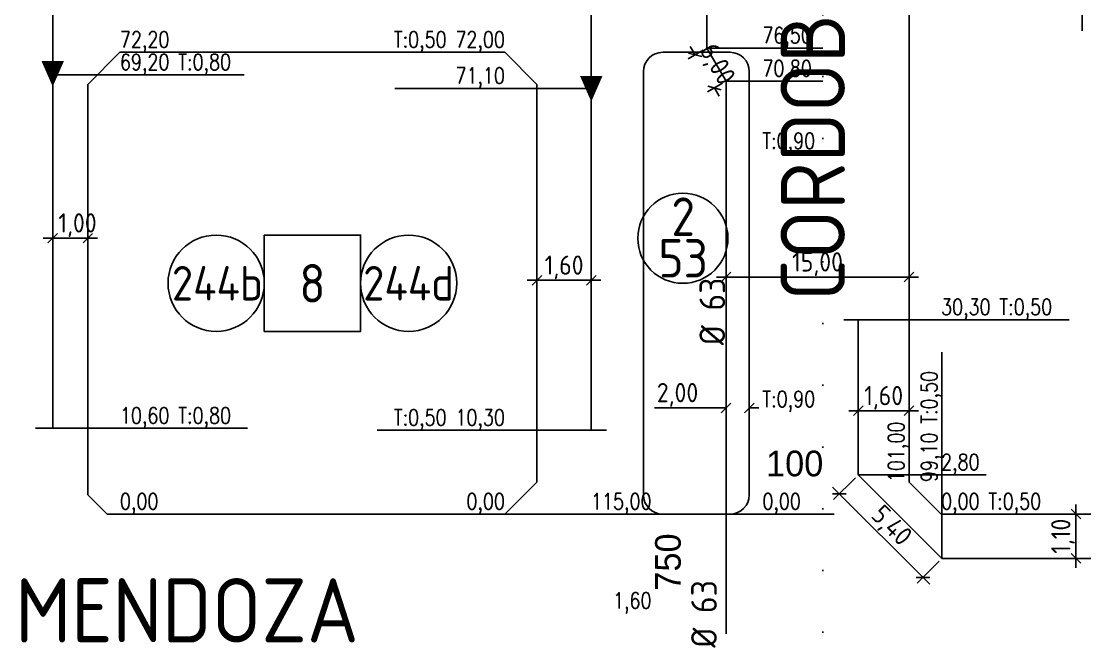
# Model space of a CAD drawing. Extents: x -48 to 13651, y -112 to 3468.
# Drawn here: x 1373.9 to 1539.6, y 1221.4 to 1316 of the extents above; entities that cross this region are included whole.
import ezdxf
from ezdxf.enums import TextEntityAlignment as Align

# ---------------------------------------------------------------- set-up
doc = ezdxf.new("R2010")
doc.units = 0
doc.header["$LTSCALE"] = 6
doc.header["$MEASUREMENT"] = 0
doc.linetypes.add('DOT2', pattern=[3.175, 0, -3.175])
doc.linetypes.add('HIDDEN', pattern=[0.375, 0.25, -0.125])
doc.layers.get('0').update_dxf_attribs({"linetype": 'CONTINUOUS'})
doc.layers.get('DEFPOINTS').update_dxf_attribs({"linetype": 'CONTINUOUS'})
for name, color, linetype in [('50', 41, 'CONTINUOUS'), ('63', 171, 'CONTINUOUS'), ('CAS', 7, 'CONTINUOUS'), ('CAÑERIA SIN CROQUIS', 210, 'HIDDEN'), ('Caño 110mm', 170, 'CONTINUOUS'), ('COTA', 2, 'CONTINUOUS'), ('MANZANAS', 7, 'CONTINUOUS'), ('NUMCASA', 12, 'CONTINUOUS'), ('NUMERO-CROQUIS', 13, 'CONTINUOUS'), ('NUMERO-MANZANA', 4, 'CONTINUOUS'), ('PROGRESIVA', 60, 'CONTINUOUS'), ('RADIO', 4, 'DOT2'), ('REDUCCIONES', 13, 'CONTINUOUS'), ('TXTDIAMETRO', 7, 'CONTINUOUS')]:
    doc.layers.add(name, color=color, linetype=linetype)
doc.layers.add('ATENCION', color=7, linetype='CONTINUOUS', plot=False)
doc.styles.add('ABADIMTCONDE', font='isocp.shx')
doc.styles.add('GEOSLAB703LTBT', font='isocp.shx', dxfattribs={"width": 0.9, "height": 8})
doc.styles.add('GOTHICE', font='GOTHICE.shx', dxfattribs={"height": 0.6})
doc.styles.add('ROMANS', font='romans.shx', dxfattribs={"width": 0.8, "height": 2.5})
doc.dimstyles.new('COTA02', dxfattribs={"dimtxt": 3, "dimasz": 1.5, "dimexe": 1.25, "dimexo": 0.625, "dimgap": 0.3, "dimtad": 1, "dimtoh": 1, "dimdsep": 46, "dimlunit": 6, "dimtxsty": 'ABADIMTCONDE', "dimblk1": 'OBLIQUE', "dimblk2": 'OBLIQUE', "dimsah": 1, "dimcen": 2.5, "dimdle": 1.5, "dimclrd": 60, "dimclre": 60, "dimclrt": 256, "dimadec": 0, "dimazin": 0, "dimtfac": 1, "dimtix": 1, "dimtofl": 0, "dimtmove": 0, "dimatfit": 0, "dimldrblk": 'OBLIQUE', "dimfxl": 1, "dimtolj": 1, "dimtzin": 0, "dimarcsym": 0})

# ---------------------------------------------------------------- blocks, each defined once
blk = doc.blocks.new('CUPLARED')
at = {"layer": 'REDUCCIONES'}
blk.add_lwpolyline([(4, 0, 0, 3.5, 0), (0, 0, 3.5, 3.5, 0)], format="xyseb", dxfattribs=at)
blk = doc.blocks.new('D63')
at = {"layer": 'TXTDIAMETRO', "color": 7, "ltscale": 0.1, "style": 'ABADIMTCONDE'}
blk.add_text('Ø 63', height=4, dxfattribs=at).set_placement((0, 0), align=Align.MIDDLE)
blk = doc.blocks.new('_OBLIQUE')
at = {"color": 0, "linetype": 'ByBlock'}
blk.add_line((-0.5, -0.5), (0.5, 0.5), dxfattribs=at)
blk = doc.blocks.new('*D980')
at = {"layer": 'COTA', "color": 60, "lineweight": -2, "transparency": 16777216}
for p, q in [((1504.33, 1256.73), (1504.33, 1254.01)), ((1512.23, 1256.73), (1512.23, 1254.01)), ((1502.83, 1255.26), (1513.73, 1255.26))]:
    blk.add_line(p, q, dxfattribs=at)
at = {"layer": 'DEFPOINTS', "color": 0, "transparency": 16777216}
for p in [(1504.33, 1257.36), (1512.23, 1257.36), (1512.23, 1255.26)]:
    blk.add_point(p, dxfattribs=at)
at = {"layer": 'COTA', "color": 60, "lineweight": -2, "transparency": 16777216, "xscale": 1.5, "yscale": 1.5, "zscale": 1.5, "rotation": 180}
blk.add_blockref('_OBLIQUE', (1504.33, 1255.26), dxfattribs=at)
at = {"layer": 'COTA', "color": 60, "lineweight": -2, "transparency": 16777216, "xscale": 1.5, "yscale": 1.5, "zscale": 1.5}
blk.add_blockref('_OBLIQUE', (1512.23, 1255.26), dxfattribs=at)
at = {"layer": 'COTA', "transparency": 16777216, "insert": (1508.28, 1257.28), "char_height": 3, "attachment_point": 5, "style": 'ABADIMTCONDE'}
blk.add_mtext('\\A1;1,60', dxfattribs=at)
blk = doc.blocks.new('*D981')
at = {"layer": 'COTA', "color": 60, "lineweight": -2, "transparency": 16777216}
for p, q in [((1515.47, 1228.22), (1500.31, 1243.36)), ((1503.89, 1244.82), (1500.48, 1241.42)), ((1516.93, 1231.81), (1513.52, 1228.4))]:
    blk.add_line(p, q, dxfattribs=at)
at = {"layer": 'DEFPOINTS', "color": 0, "transparency": 16777216}
for p in [(1504.33, 1245.27), (1501.37, 1242.3), (1517.37, 1232.25)]:
    blk.add_point(p, dxfattribs=at)
at = {"layer": 'COTA', "color": 60, "lineweight": -2, "transparency": 16777216, "xscale": 1.5, "yscale": 1.5, "zscale": 1.5}
for p, rotation in [((1501.37, 1242.3), 135.0429680404983), ((1514.4, 1229.28), 315.0429680404982)]:
    blk.add_blockref('_OBLIQUE', p, dxfattribs=dict(at, rotation=rotation))
at = {"layer": 'COTA', "transparency": 16777216, "insert": (1509.35, 1237.19), "char_height": 3, "attachment_point": 5, "rotation": 315.043, "style": 'ABADIMTCONDE'}
blk.add_mtext('\\A1;5,40', dxfattribs=at)
blk = doc.blocks.new('*D982')
at = {"layer": 'COTA', "color": 60, "lineweight": -2, "transparency": 16777216}
for p, q in [((1538.26, 1230.75), (1538.26, 1240.65)), ((1537.15, 1239.15), (1539.51, 1239.15)), ((1537.15, 1232.25), (1539.51, 1232.25))]:
    blk.add_line(p, q, dxfattribs=at)
at = {"layer": 'DEFPOINTS', "color": 0, "transparency": 16777216}
for p in [(1536.52, 1239.15), (1538.26, 1239.15), (1536.52, 1232.25)]:
    blk.add_point(p, dxfattribs=at)
at = {"layer": 'COTA', "color": 60, "lineweight": -2, "transparency": 16777216, "xscale": 1.5, "yscale": 1.5, "zscale": 1.5}
for p, rotation in [((1538.26, 1239.15), 90), ((1538.26, 1232.25), 270)]:
    blk.add_blockref('_OBLIQUE', p, dxfattribs=dict(at, rotation=rotation))
at = {"layer": 'COTA', "transparency": 16777216, "insert": (1536.24, 1235.7), "char_height": 3, "attachment_point": 5, "rotation": 90, "style": 'ABADIMTCONDE'}
blk.add_mtext('\\A1;1,10', dxfattribs=at)
blk = doc.blocks.new('*D1017')
at = {"layer": 'COTA', "color": 60, "lineweight": -2, "transparency": 16777216}
for p, q in [((1378.75, 1281.04), (1378.75, 1283.42)), ((1384.23, 1281.04), (1384.23, 1283.42)), ((1377.25, 1282.17), (1385.73, 1282.17))]:
    blk.add_line(p, q, dxfattribs=at)
at = {"layer": 'DEFPOINTS', "color": 0, "transparency": 16777216}
for p in [(1384.23, 1282.17), (1378.75, 1280.42), (1384.23, 1280.42)]:
    blk.add_point(p, dxfattribs=at)
at = {"layer": 'COTA', "color": 60, "lineweight": -2, "transparency": 16777216, "xscale": 1.5, "yscale": 1.5, "zscale": 1.5, "rotation": 180}
blk.add_blockref('_OBLIQUE', (1378.75, 1282.17), dxfattribs=at)
at = {"layer": 'COTA', "color": 60, "lineweight": -2, "transparency": 16777216, "xscale": 1.5, "yscale": 1.5, "zscale": 1.5}
blk.add_blockref('_OBLIQUE', (1384.23, 1282.17), dxfattribs=at)
at = {"layer": 'COTA', "transparency": 16777216, "insert": (1382.62, 1284.2), "char_height": 3, "attachment_point": 5, "style": 'ABADIMTCONDE'}
blk.add_mtext('\\A1;1,00', dxfattribs=at)
blk = doc.blocks.new('*D1023')
at = {"layer": 'COTA', "color": 60, "lineweight": -2, "transparency": 16777216}
for p, q in [((1454.23, 1275.77), (1454.23, 1276.85)), ((1464.2, 1275.6), (1452.73, 1275.6)), ((1462.7, 1275.7), (1462.7, 1274.35))]:
    blk.add_line(p, q, dxfattribs=at)
at = {"layer": 'DEFPOINTS', "color": 0, "transparency": 16777216}
for p in [(1454.23, 1275.6), (1454.23, 1275.15), (1462.7, 1276.33)]:
    blk.add_point(p, dxfattribs=at)
at = {"layer": 'COTA', "color": 60, "lineweight": -2, "transparency": 16777216, "xscale": 1.5, "yscale": 1.5, "zscale": 1.5, "rotation": 180}
blk.add_blockref('_OBLIQUE', (1454.23, 1275.6), dxfattribs=at)
at = {"layer": 'COTA', "color": 60, "lineweight": -2, "transparency": 16777216, "xscale": 1.5, "yscale": 1.5, "zscale": 1.5}
blk.add_blockref('_OBLIQUE', (1462.7, 1275.6), dxfattribs=at)
at = {"layer": 'COTA', "transparency": 16777216, "insert": (1458.47, 1277.62), "char_height": 3, "attachment_point": 5, "style": 'ABADIMTCONDE'}
blk.add_mtext('\\A1;1,60', dxfattribs=at)
blk = doc.blocks.new('*D1506')
at = {"layer": 'DEFPOINTS', "color": 0, "transparency": 16777216}
for p in [(1483.71, 1255.71), (1483.71, 1252.25), (1487.33, 1252.25)]:
    blk.add_point(p, dxfattribs=at)
at = {"layer": 'PROGRESIVA', "color": 60, "lineweight": -2, "transparency": 16777216}
for p, q in [((1483.71, 1252.87), (1483.71, 1256.96)), ((1487.33, 1252.87), (1487.33, 1256.96)), ((1483.71, 1255.71), (1472.58, 1255.71)), ((1487.33, 1255.71), (1488.83, 1255.71))]:
    blk.add_line(p, q, dxfattribs=at)
at = {"layer": 'PROGRESIVA', "color": 60, "lineweight": -2, "transparency": 16777216, "xscale": 1.5, "yscale": 1.5, "zscale": 1.5}
blk.add_blockref('_OBLIQUE', (1483.71, 1255.71), dxfattribs=at)
at = {"layer": 'PROGRESIVA', "color": 60, "lineweight": -2, "transparency": 16777216, "xscale": 1.5, "yscale": 1.5, "zscale": 1.5, "rotation": 180}
blk.add_blockref('_OBLIQUE', (1487.33, 1255.71), dxfattribs=at)
at = {"layer": 'PROGRESIVA', "transparency": 16777216, "insert": (1476.15, 1257.74), "char_height": 3, "attachment_point": 5, "style": 'ABADIMTCONDE'}
blk.add_mtext('\\A1;2,00', dxfattribs=at)
blk = doc.blocks.new('*D1507')
at = {"layer": 'DEFPOINTS', "color": 0, "transparency": 16777216}
for p in [(1483.71, 1276.32), (1512.23, 1276.32), (1512.23, 1276.1)]:
    blk.add_point(p, dxfattribs=at)
at = {"layer": 'PROGRESIVA', "color": 60, "lineweight": -2, "transparency": 16777216}
for p, q in [((1482.21, 1276.1), (1513.73, 1276.1)), ((1483.71, 1275.69), (1483.71, 1274.85)), ((1512.23, 1275.69), (1512.23, 1274.85))]:
    blk.add_line(p, q, dxfattribs=at)
at = {"layer": 'PROGRESIVA', "color": 60, "lineweight": -2, "transparency": 16777216, "xscale": 1.5, "yscale": 1.5, "zscale": 1.5, "rotation": 180}
blk.add_blockref('_OBLIQUE', (1483.71, 1276.1), dxfattribs=at)
at = {"layer": 'PROGRESIVA', "color": 60, "lineweight": -2, "transparency": 16777216, "xscale": 1.5, "yscale": 1.5, "zscale": 1.5}
blk.add_blockref('_OBLIQUE', (1512.23, 1276.1), dxfattribs=at)
at = {"layer": 'PROGRESIVA', "transparency": 16777216, "insert": (1497.97, 1278.12), "char_height": 3, "attachment_point": 5, "style": 'ABADIMTCONDE'}
blk.add_mtext('\\A1;15,00', dxfattribs=at)
blk = doc.blocks.new('*D1508')
at = {"layer": 'DEFPOINTS', "color": 0, "transparency": 16777216}
for p in [(1480.7, 1311.8), (1478.89, 1310.74), (1483.71, 1306.65)]:
    blk.add_point(p, dxfattribs=at)
at = {"layer": 'PROGRESIVA', "color": 60, "lineweight": -2, "transparency": 16777216}
for p, q in [((1480.16, 1311.49), (1477.81, 1310.11)), ((1478.89, 1310.74), (1478.13, 1312.04)), ((1483.17, 1306.33), (1480.82, 1304.96)), ((1481.9, 1305.59), (1482.66, 1304.29))]:
    blk.add_line(p, q, dxfattribs=at)
at = {"layer": 'PROGRESIVA', "color": 60, "lineweight": -2, "transparency": 16777216, "xscale": 1.5, "yscale": 1.5, "zscale": 1.5}
for p, rotation in [((1478.89, 1310.74), 300.2804315744761), ((1481.9, 1305.59), 120.2804315744761)]:
    blk.add_blockref('_OBLIQUE', p, dxfattribs=dict(at, rotation=rotation))
at = {"layer": 'PROGRESIVA', "transparency": 16777216, "insert": (1482.14, 1309.19), "char_height": 3, "attachment_point": 5, "rotation": 300.2804, "style": 'ABADIMTCONDE'}
blk.add_mtext('\\A1;6,00', dxfattribs=at)

msp = doc.modelspace()

# ---------------------------------------------------------------- linework, layer by layer
at = {"layer": '50', "ltscale": 0.1}
for p, q in [((1378.753, 1308.313), (1378.753, 1252.524)), ((1462.702, 1305.514), (1462.702, 1252.224)), ((1504.33, 1245.266), (1504.33, 1269.445)), ((1517.367, 1232.249), (1504.33, 1245.266)), ((1555.68, 1232.249), (1517.367, 1232.249))]:
    msp.add_line(p, q, dxfattribs=at)
at = {"layer": '63', "ltscale": 0.1}
for p, q in [((1378.753, 1420.747), (1378.753, 1309.788)), ((1462.702, 1336.388), (1462.702, 1307.452))]:
    msp.add_line(p, q, dxfattribs=at)
at = {"layer": 'CAS', "ltscale": 0.1}
for p, q in [((1506.591, 1269.445), (1502.068, 1269.445)), ((1376.045, 1252.524), (1381.46, 1252.524)), ((1460.307, 1252.224), (1465.096, 1252.224))]:
    msp.add_line(p, q, dxfattribs=at)
at = {"layer": 'Caño 110mm', "ltscale": 0.1}
for p, q in [((1480.702, 1328.989), (1480.702, 1311.803)), ((1480.702, 1311.803), (1483.713, 1306.647)), ((1483.713, 1306.647), (1483.713, 1209.183))]:
    msp.add_line(p, q, dxfattribs=at)
at = {"layer": 'MANZANAS'}
for p, q in [((1512.234, 1334.145), (1512.234, 1244.145)), ((1389.234, 1311.145), (1384.234, 1306.145)), ((1449.234, 1311.145), (1389.234, 1311.145)), ((1454.234, 1306.145), (1449.234, 1311.145)), ((1484.334, 1311.145), (1473.834, 1311.145)), ((1470.834, 1242.145), (1470.834, 1308.145)), ((1487.334, 1308.145), (1487.334, 1242.145)), ((1384.234, 1242.145), (1384.234, 1306.145)), ((1454.234, 1244.145), (1454.234, 1306.145)), ((1454.234, 1244.145), (1449.234, 1239.145)), ((1517.234, 1239.145), (1512.234, 1244.145)), ((1384.234, 1242.145), (1387.234, 1239.145)), ((1449.234, 1239.145), (1387.234, 1239.145)), ((1484.334, 1239.145), (1473.834, 1239.145)), ((1517.234, 1239.145), (1607.234, 1239.145))]:
    msp.add_line(p, q, dxfattribs=at)
for centre, start, end in [((1473.834, 1308.145), 90, 180), ((1484.334, 1308.145), 0, 90), ((1473.834, 1242.145), 180, 270), ((1484.334, 1242.145), 270, 360)]:
    msp.add_arc(centre, 3, start, end, dxfattribs=at)
at = {"layer": 'NUMERO-CROQUIS'}
for centre, radius in [((1476.976, 1282.155), 7.025), ((1404.234, 1275.145), 7.5), ((1434.234, 1275.145), 7.5)]:
    msp.add_circle(centre, radius, dxfattribs=at)
at = {"layer": 'NUMERO-MANZANA'}
msp.add_lwpolyline([(1411.734, 1282.645), (1426.734, 1282.645), (1426.734, 1267.645), (1411.734, 1267.645)], close=True, dxfattribs=at)
at = {"layer": 'PROGRESIVA'}
for p, q in [((1539.234, 1347.399), (1539.234, 1314.479)), ((1480.702, 1311.803), (1498.82, 1311.803)), ((1378.753, 1307.629), (1408.58, 1307.629)), ((1483.713, 1306.647), (1498.82, 1306.647)), ((1462.702, 1305.514), (1432.093, 1305.514)), ((1504.33, 1269.445), (1537.215, 1269.445)), ((1517.367, 1232.249), (1517.367, 1264.411)), ((1378.753, 1252.524), (1409.132, 1252.524)), ((1462.702, 1252.224), (1429.331, 1252.224)), ((1504.33, 1245.266), (1524.277, 1245.266)), ((1449.234, 1239.145), (1500.539, 1239.145))]:
    msp.add_line(p, q, dxfattribs=at)
at = {"layer": 'RADIO', "color": 4, "ltscale": 0.5}
msp.add_line((1498.82, 1413.23), (1498.82, 1095.639), dxfattribs=at)

# ---------------------------------------------------------------- block references
at = {"layer": 'CAÑERIA SIN CROQUIS', "ltscale": 0.1, "rotation": 270}
for p in [(1378.753, 1309.788), (1462.702, 1307.452)]:
    msp.add_blockref('CUPLARED', p, dxfattribs=at)
at = {"layer": 'CAÑERIA SIN CROQUIS', "color": 13, "ltscale": 0.1, "rotation": 90}
for p in [(1481.563, 1270.749), (1480.272, 1223.592)]:
    msp.add_blockref('D63', p, dxfattribs=at)

# ---------------------------------------------------------------- texts
at = {"layer": 'ATENCION', "style": 'GEOSLAB703LTBT'}
msp.add_text('CORDOBA', height=10, rotation=90, dxfattribs=at).set_placement((1497.234, 1272.415), align=Align.MIDDLE_LEFT)
msp.add_text('MENDOZA', height=10, dxfattribs=at).set_placement((1372.887, 1224.145), align=Align.MIDDLE_LEFT)
at = {"layer": 'NUMCASA', "color": 12, "linetype": 'Continuous', "style": 'GOTHICE'}
msp.add_text('100', height=4, dxfattribs=at).set_placement((1494.409, 1243.843), align=Align.BOTTOM_CENTER)
msp.add_text('750', height=4, rotation=90, dxfattribs=at).set_placement((1477.847, 1231.676), align=Align.BOTTOM_CENTER)
at = {"layer": 'NUMERO-CROQUIS', "style": 'GEOSLAB703LTBT'}
for s, height, p in [('2', 6, (1477.032, 1285.52)), ('53', 6, (1477.032, 1279.05)), ('244b', 5.4, (1404.415, 1275.145)), ('244d', 5.4, (1434.234, 1275.145))]:
    msp.add_text(s, height=height, dxfattribs=at).set_placement(p, align=Align.MIDDLE)
at = {"layer": 'NUMERO-MANZANA', "style": 'GEOSLAB703LTBT'}
msp.add_text('8', height=6, dxfattribs=at).set_placement((1419.234, 1275.145), align=Align.MIDDLE)
at = {"layer": 'PROGRESIVA', "style": 'ROMANS', "width": 0.8}
for s, p in [('76,50', (1489.373, 1311.803)), ('72,20', (1389.234, 1311.145)), ('69,20 T:0,80', (1389.234, 1307.629)), ('70,80', (1489.373, 1306.647)), ('T:0,90', (1489.373, 1295.352)), ('30,30 T:0,50', (1517.234, 1269.445)), ('T:0,90', (1489.373, 1255.093)), ('10,60 T:0,80', (1389.234, 1252.524)), ('2,80', (1517.234, 1245.266)), ('0,00', (1389.234, 1239.145)), ('0,00', (1489.373, 1239.145)), ('0,00 T:0,50', (1517.234, 1239.145))]:
    msp.add_text(s, height=2.5, dxfattribs=at).set_placement(p, align=Align.BOTTOM_LEFT)
for s, p in [('T:0,50 72,00', (1449.234, 1311.145)), ('71,10', (1449.234, 1305.514)), ('T:0,50 10,30', (1449.234, 1252.224)), ('0,00', (1449.234, 1239.145)), ('115,00', (1472.088, 1239.145)), ('1,60', (1472.088, 1223.672))]:
    msp.add_text(s, height=2.5, dxfattribs=at).set_placement(p, align=Align.BOTTOM_RIGHT)
for s, p in [('99,10 T:0,50', (1517.367, 1244.145)), ('101,00', (1512.234, 1244.145))]:
    msp.add_text(s, height=2.5, rotation=90, dxfattribs=at).set_placement(p, align=Align.BOTTOM_LEFT)

# ---------------------------------------------------------------- dimensions: what is measured, and where the dimension line sits
at = {"layer": 'COTA'}
dim = msp.add_linear_dim(base=(1384.234, 1282.171), p1=(1378.753, 1280.418), p2=(1384.234, 1280.418), text='1,00', dimstyle='COTA02', dxfattribs=at)
dim.commit()
dim.dimension.update_dxf_attribs({"geometry": '*D1017', "text_midpoint": (1382.622, 1282.171), "dimtype": 160})
for base, p1, p2, picture, middle in [((1454.234, 1275.597), (1462.702, 1276.325), (1454.234, 1275.145), '*D1023', (1458.468, 1277.622)), ((1512.234, 1255.258), (1504.33, 1257.356), (1512.234, 1257.356), '*D980', (1508.282, 1257.283))]:
    dim = msp.add_linear_dim(base=base, p1=p1, p2=p2, text='1,60', dimstyle='COTA02', dxfattribs=at)
    dim.commit()
    dim.dimension.update_dxf_attribs({"geometry": picture, "text_midpoint": middle})
dim = msp.add_linear_dim(base=(1501.368, 1242.3), p1=(1517.367, 1232.249), p2=(1504.33, 1245.266), angle=135.04297, text='5,40', dimstyle='COTA02', dxfattribs=at)
dim.commit()
dim.dimension.update_dxf_attribs({"geometry": '*D981', "text_midpoint": (1507.92, 1235.758), "dimtype": 161})
dim = msp.add_linear_dim(base=(1538.261, 1239.145), p1=(1536.523, 1232.249), p2=(1536.523, 1239.145), angle=90, text='1,10', dimstyle='COTA02', dxfattribs=at)
dim.commit()
dim.dimension.update_dxf_attribs({"geometry": '*D982', "text_midpoint": (1536.236, 1235.697)})
at = {"layer": 'PROGRESIVA'}
dim = msp.add_aligned_dim(p1=(1483.713, 1306.647), p2=(1480.702, 1311.803), distance=2.1, text='6,00', dimstyle='COTA02', dxfattribs=at)
dim.commit()
dim.dimension.update_dxf_attribs({"geometry": '*D1508', "text_midpoint": (1482.143, 1309.187)})
dim = msp.add_linear_dim(base=(1512.234, 1276.098), p1=(1483.713, 1276.317), p2=(1512.234, 1276.317), text='15,00', dimstyle='COTA02', dxfattribs=at)
dim.commit()
dim.dimension.update_dxf_attribs({"geometry": '*D1507', "text_midpoint": (1497.973, 1278.123)})
dim = msp.add_linear_dim(base=(1483.713, 1255.712), p1=(1487.334, 1252.249), p2=(1483.713, 1252.249), text='2,00', dimstyle='COTA02', dxfattribs=at)
dim.commit()
dim.dimension.update_dxf_attribs({"geometry": '*D1506', "text_midpoint": (1476.149, 1255.712), "dimtype": 160})

doc.saveas('drawing.dxf')
